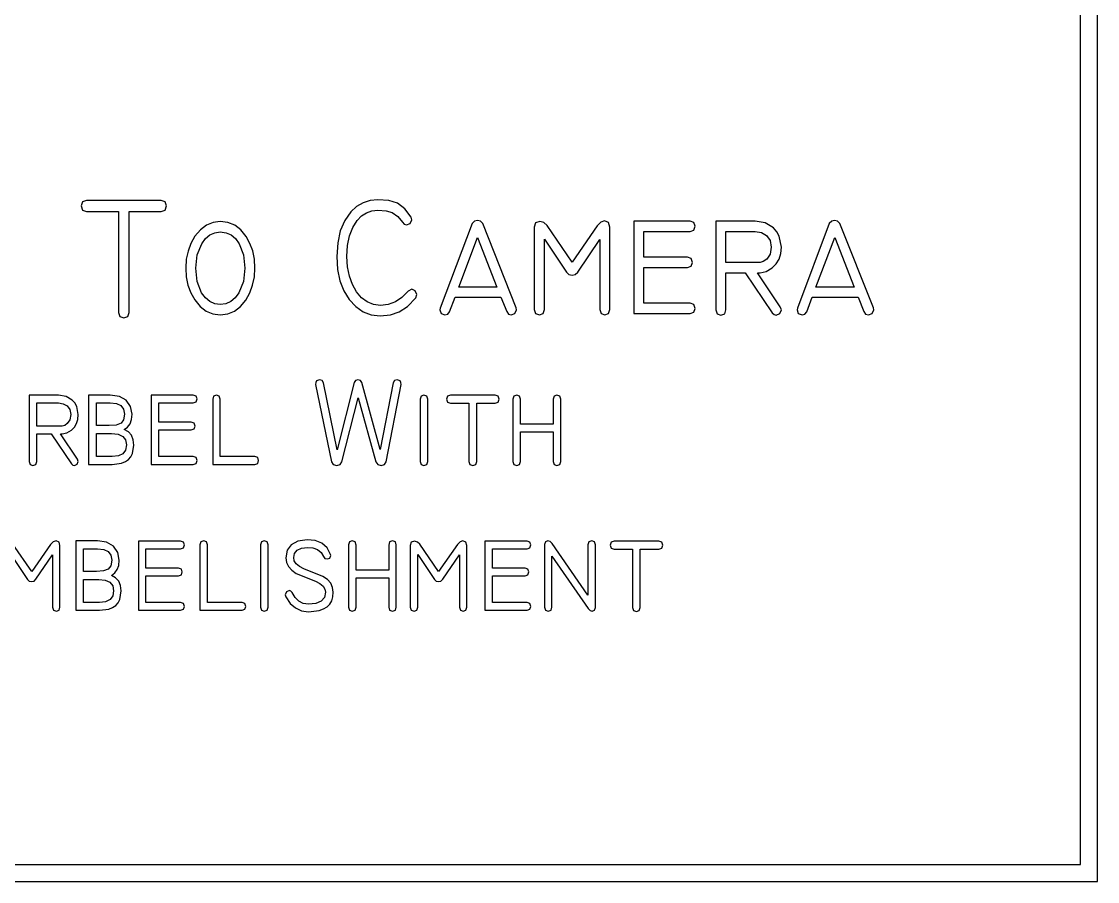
# Model space of a CAD drawing. Extents: x -1563 to 1637, y -685 to 815.
# Drawn here: x -783 to -63, y -685 to -110 of the extents above; entities that cross this region are included whole.
import ezdxf

# ---------------------------------------------------------------- set-up
doc = ezdxf.new("R2010")
doc.units = 0
doc.header["$MEASUREMENT"] = 0
doc.layers.get('0').update_dxf_attribs({"linetype": 'CONTINUOUS'})

msp = doc.modelspace()

# ---------------------------------------------------------------- linework, layer by layer
at = {"color": 40}
for p, q in [((-63.2, -684.8), (-63.2, 815.2)), ((-74.56, -673.43), (-74.56, 803.84)), ((-1551.83, -673.43), (-74.56, -673.43)), ((-1563.2, -684.8), (-63.2, -684.8))]:
    msp.add_line(p, q, dxfattribs=at)
at = {"color": 22}
for p, q in [((-739.16, -229.79), (-741.83, -230.68)), ((-689.1, -229.79), (-739.16, -229.79)), ((-686.43, -230.68), (-689.1, -229.79)), ((-549.45, -229.65), (-554.15, -231.2)), ((-544.36, -229.14), (-549.45, -229.65)), ((-536.85, -229.72), (-544.36, -229.14)), ((-531.24, -231.48), (-536.85, -229.72)), ((-741.83, -230.68), (-742.72, -233.35)), ((-742.72, -233.35), (-741.83, -236.1)), ((-741.83, -236.1), (-739.16, -237.01)), ((-739.16, -237.01), (-717.68, -237.01)), ((-717.68, -237.01), (-717.68, -304.45)), ((-710.57, -304.45), (-710.57, -237.01)), ((-710.57, -237.01), (-689.1, -237.01)), ((-689.1, -237.01), (-686.43, -236.1)), ((-685.54, -233.35), (-686.43, -230.68)), ((-686.43, -236.1), (-685.54, -233.35)), ((-558.46, -233.77), (-562.38, -237.37)), ((-554.15, -231.2), (-558.46, -233.77)), ((-551.93, -237.87), (-548.31, -236.58)), ((-548.31, -236.58), (-544.36, -236.14)), ((-544.36, -236.14), (-538.83, -236.53)), ((-538.83, -236.53), (-534.68, -237.7)), ((-526.34, -235.18), (-531.24, -231.48)), ((-522.11, -240.94), (-526.34, -235.18)), ((-654.48, -244.42), (-658.91, -246.25)), ((-649.62, -243.8), (-654.48, -244.42)), ((-644.5, -244.42), (-649.62, -243.8)), ((-639.92, -246.28), (-644.5, -244.42)), ((-566.47, -243.08), (-569.39, -249.95)), ((-562.38, -237.37), (-566.47, -243.08)), ((-561.12, -247.68), (-558.15, -243.04)), ((-558.15, -243.04), (-555.21, -240.03)), ((-555.21, -240.03), (-551.93, -237.87)), ((-534.68, -237.7), (-530.99, -240.29)), ((-530.99, -240.29), (-527.9, -244.27)), ((-527.9, -244.27), (-526.7, -245.61)), ((-522.62, -245.05), (-521.56, -242.72)), ((-521.56, -242.72), (-522.11, -240.94)), ((-479.66, -243.57), (-481.27, -245.17)), ((-477.71, -243.04), (-479.66, -243.57)), ((-475.77, -243.57), (-477.71, -243.04)), ((-474.15, -245.16), (-475.77, -243.57)), ((-436.03, -243.7), (-438.81, -244.64)), ((-433.36, -244.38), (-436.03, -243.7)), ((-431.19, -246.44), (-433.36, -244.38)), ((-395.22, -244.18), (-397.56, -246.62)), ((-392.67, -243.37), (-395.22, -244.18)), ((-390.08, -244.4), (-392.67, -243.37)), ((-389.22, -247.48), (-390.08, -244.4)), ((-335.6, -243.59), (-373.09, -243.59)), ((-373.09, -243.59), (-373.09, -305.24)), ((-333.01, -244.42), (-335.6, -243.59)), ((-332.15, -246.93), (-333.01, -244.42)), ((-292.13, -243.59), (-318.28, -243.59)), ((-318.28, -243.59), (-318.28, -302.66)), ((-285.4, -244.67), (-292.13, -243.59)), ((-240.88, -243.57), (-242.49, -245.17)), ((-238.93, -243.04), (-240.88, -243.57)), ((-236.98, -243.57), (-238.93, -243.04)), ((-235.37, -245.16), (-236.98, -243.57)), ((-662.93, -249.31), (-666.53, -253.59)), ((-658.91, -246.25), (-662.93, -249.31)), ((-656.54, -252.68), (-653.27, -251.2)), ((-653.27, -251.2), (-649.62, -250.7)), ((-649.62, -250.7), (-645.79, -251.2)), ((-645.79, -251.2), (-642.42, -252.68)), ((-635.88, -249.37), (-639.92, -246.28)), ((-632.38, -253.71), (-635.88, -249.37)), ((-569.39, -249.95), (-571.15, -257.99)), ((-563.24, -253.26), (-561.12, -247.68)), ((-526.7, -245.61), (-525.12, -246.06)), ((-525.12, -246.06), (-522.62, -245.05)), ((-481.27, -245.17), (-502.63, -301.57)), ((-451.79, -301.46), (-474.15, -245.16)), ((-438.81, -244.64), (-439.74, -247.48)), ((-439.74, -247.48), (-439.74, -302.55)), ((-414.44, -270.8), (-431.19, -246.44)), ((-397.56, -246.62), (-414.44, -270.8)), ((-389.22, -302.55), (-389.22, -247.48)), ((-366.41, -267.65), (-366.41, -250.38)), ((-366.41, -250.38), (-335.6, -250.38)), ((-335.6, -250.38), (-333.01, -249.51)), ((-333.01, -249.51), (-332.15, -246.93)), ((-311.6, -271.07), (-311.6, -250.48)), ((-311.6, -250.48), (-292.14, -250.48)), ((-292.14, -250.48), (-287.92, -251.15)), ((-287.92, -251.15), (-284.41, -253.16)), ((-279.89, -247.93), (-285.4, -244.67)), ((-277.56, -250.53), (-279.89, -247.93)), ((-275.89, -253.55), (-277.56, -250.53)), ((-242.49, -245.17), (-263.85, -301.57)), ((-213.01, -301.46), (-235.37, -245.16)), ((-669.26, -258.39), (-671.2, -263.52)), ((-666.53, -253.59), (-669.26, -258.39)), ((-665.05, -266.11), (-661.97, -258.6)), ((-661.97, -258.6), (-659.44, -255.15)), ((-659.44, -255.15), (-656.54, -252.68)), ((-642.42, -252.68), (-639.51, -255.15)), ((-639.51, -255.15), (-637.06, -258.6)), ((-637.06, -258.6), (-634.14, -266)), ((-629.8, -258.36), (-632.38, -253.71)), ((-627.96, -263.44), (-629.8, -258.36)), ((-571.15, -257.99), (-571.73, -267.2)), ((-564.52, -259.76), (-563.24, -253.26)), ((-490.17, -287.53), (-477.65, -254.46)), ((-477.65, -254.46), (-464.75, -287.53)), ((-432.95, -302.55), (-432.95, -255.62)), ((-432.95, -255.62), (-418.15, -277.65)), ((-410.7, -277.54), (-395.79, -255.85)), ((-395.79, -255.85), (-395.79, -302.55)), ((-284.41, -253.16), (-282.03, -256.41)), ((-282.03, -256.41), (-281.24, -260.83)), ((-274.55, -260.83), (-275.89, -253.55)), ((-251.39, -287.53), (-238.87, -254.46)), ((-238.87, -254.46), (-225.96, -287.53)), ((-671.2, -263.52), (-672.37, -269.01)), ((-666.08, -274.84), (-665.05, -266.11)), ((-634.14, -266), (-633.16, -274.84)), ((-626.85, -268.93), (-627.96, -263.44)), ((-564.94, -267.2), (-564.52, -259.76)), ((-282.01, -265.48), (-284.35, -268.96)), ((-281.24, -260.83), (-282.01, -265.48)), ((-276.08, -268.93), (-274.94, -265.17)), ((-274.94, -265.17), (-274.55, -260.83)), ((-672.37, -269.01), (-672.76, -274.84)), ((-626.48, -274.84), (-626.85, -268.93)), ((-571.73, -267.2), (-571.21, -275.71)), ((-564.54, -274.05), (-564.94, -267.2)), ((-337.38, -267.65), (-366.41, -267.65)), ((-334.87, -268.51), (-337.38, -267.65)), ((-334.04, -271.1), (-334.87, -268.51)), ((-334.87, -273.69), (-334.04, -271.1)), ((-288.8, -271.07), (-311.6, -271.07)), ((-286.63, -270.54), (-288.8, -271.07)), ((-284.35, -268.96), (-286.63, -270.54)), ((-280.66, -274.74), (-277.99, -272.12)), ((-277.99, -272.12), (-276.08, -268.93)), ((-672.76, -274.84), (-672.38, -280.72)), ((-665.08, -283.74), (-666.08, -274.84)), ((-633.16, -274.84), (-634.16, -283.74)), ((-626.86, -280.77), (-626.48, -274.84)), ((-571.21, -275.71), (-569.67, -283.33)), ((-563.34, -280.25), (-564.54, -274.05)), ((-561.34, -285.79), (-563.34, -280.25)), ((-418.15, -277.65), (-416.57, -279.15)), ((-416.57, -279.15), (-414.48, -279.65)), ((-414.48, -279.65), (-412.37, -279.12)), ((-412.37, -279.12), (-410.7, -277.54)), ((-366.41, -298.34), (-366.41, -274.55)), ((-366.41, -274.55), (-337.38, -274.55)), ((-337.38, -274.55), (-334.87, -273.69)), ((-311.6, -302.67), (-311.6, -277.97)), ((-311.6, -277.97), (-298.81, -277.97)), ((-298.81, -277.97), (-280.57, -304.77)), ((-275.22, -300.67), (-290.55, -277.95)), ((-290.55, -277.95), (-288.77, -277.97)), ((-288.77, -277.97), (-284.75, -277.16)), ((-284.75, -277.16), (-280.66, -274.74)), ((-672.38, -280.72), (-671.23, -286.22)), ((-671.23, -286.22), (-669.32, -291.34)), ((-662.08, -291.31), (-665.08, -283.74)), ((-634.16, -283.74), (-637.17, -291.31)), ((-629.92, -291.45), (-628.01, -286.3)), ((-628.01, -286.3), (-626.86, -280.77)), ((-569.67, -283.33), (-567.1, -290.07)), ((-558.54, -290.68), (-561.34, -285.79)), ((-464.75, -287.53), (-490.17, -287.53)), ((-225.96, -287.53), (-251.39, -287.53)), ((-669.32, -291.34), (-666.64, -296.09)), ((-659.59, -294.77), (-662.08, -291.31)), ((-656.68, -297.23), (-659.59, -294.77)), ((-639.65, -294.77), (-642.56, -297.23)), ((-637.17, -291.31), (-639.65, -294.77)), ((-632.6, -296.2), (-629.92, -291.45)), ((-567.1, -290.07), (-563.5, -295.91)), ((-555.14, -294.67), (-558.54, -290.68)), ((-551.33, -297.52), (-555.14, -294.67)), ((-528.18, -294.41), (-532.6, -297.41)), ((-524.12, -290.22), (-528.18, -294.41)), ((-524.56, -300.44), (-519, -294.68)), ((-521.67, -289), (-524.12, -290.22)), ((-519.28, -290.05), (-521.67, -289)), ((-518.22, -292.45), (-519.28, -290.05)), ((-519, -294.68), (-518.22, -292.45)), ((-496.3, -304.01), (-492.63, -294.32)), ((-492.63, -294.32), (-462.05, -294.32)), ((-462.05, -294.32), (-458.13, -303.88)), ((-257.51, -304.01), (-253.84, -294.32)), ((-253.84, -294.32), (-223.27, -294.32)), ((-223.27, -294.32), (-219.35, -303.88)), ((-666.64, -296.09), (-663.08, -300.47)), ((-663.08, -300.47), (-659.05, -303.6)), ((-653.36, -298.71), (-656.68, -297.23)), ((-649.62, -299.21), (-653.36, -298.71)), ((-645.88, -298.71), (-649.62, -299.21)), ((-642.56, -297.23), (-645.88, -298.71)), ((-640.19, -303.63), (-636.17, -300.54)), ((-636.17, -300.54), (-632.6, -296.2)), ((-563.5, -295.91), (-559.11, -300.63)), ((-559.11, -300.63), (-554.18, -304.01)), ((-547.1, -299.24), (-551.33, -297.52)), ((-542.47, -299.81), (-547.1, -299.24)), ((-537.36, -299.21), (-542.47, -299.81)), ((-532.6, -297.41), (-537.36, -299.21)), ((-530.12, -304.14), (-524.56, -300.44)), ((-502.63, -301.57), (-502.85, -302.86)), ((-451.57, -302.78), (-451.79, -301.46)), ((-335.6, -298.34), (-366.41, -298.34)), ((-333.01, -299.2), (-335.6, -298.34)), ((-332.15, -301.79), (-333.01, -299.2)), ((-333.01, -304.38), (-332.15, -301.79)), ((-274.55, -302.67), (-275.22, -300.67)), ((-263.85, -301.57), (-264.07, -302.86)), ((-212.79, -302.78), (-213.01, -301.46)), ((-717.68, -304.45), (-716.79, -307.12)), ((-716.79, -307.12), (-714.12, -308.01)), ((-714.12, -308.01), (-711.46, -307.12)), ((-711.46, -307.12), (-710.57, -304.45)), ((-659.05, -303.6), (-654.57, -305.48)), ((-654.57, -305.48), (-649.62, -306.11)), ((-649.62, -306.11), (-644.68, -305.49)), ((-644.68, -305.49), (-640.19, -303.63)), ((-554.18, -304.01), (-548.71, -306.03)), ((-548.71, -306.03), (-542.7, -306.7)), ((-542.7, -306.7), (-535.83, -306.06)), ((-535.83, -306.06), (-530.12, -304.14)), ((-502.85, -302.86), (-501.99, -305.3)), ((-501.99, -305.3), (-499.41, -306.11)), ((-499.41, -306.11), (-497.52, -305.58)), ((-497.52, -305.58), (-496.3, -304.01)), ((-458.13, -303.88), (-456.99, -305.55)), ((-456.99, -305.55), (-455.13, -306.11)), ((-455.13, -306.11), (-452.68, -305.17)), ((-452.68, -305.17), (-451.57, -302.78)), ((-439.74, -302.55), (-438.87, -305.22)), ((-438.87, -305.22), (-436.28, -306.11)), ((-436.28, -306.11), (-433.78, -305.22)), ((-433.78, -305.22), (-432.95, -302.55)), ((-395.79, -302.55), (-394.96, -305.22)), ((-394.96, -305.22), (-392.45, -306.11)), ((-392.45, -306.11), (-390.03, -305.22)), ((-390.03, -305.22), (-389.22, -302.55)), ((-373.09, -305.24), (-335.6, -305.24)), ((-335.6, -305.24), (-333.01, -304.38)), ((-318.28, -302.66), (-317.44, -305.33)), ((-317.44, -305.33), (-314.94, -306.22)), ((-314.94, -306.22), (-312.43, -305.33)), ((-312.43, -305.33), (-311.6, -302.67)), ((-280.57, -304.77), (-279.43, -305.85)), ((-279.43, -305.85), (-278.01, -306.22)), ((-278.01, -306.22), (-275.61, -305.16)), ((-275.61, -305.16), (-274.55, -302.67)), ((-264.07, -302.86), (-263.21, -305.3)), ((-263.21, -305.3), (-260.63, -306.11)), ((-260.63, -306.11), (-258.74, -305.58)), ((-258.74, -305.58), (-257.51, -304.01)), ((-219.35, -303.88), (-218.21, -305.55)), ((-218.21, -305.55), (-216.35, -306.11)), ((-216.35, -306.11), (-213.9, -305.17)), ((-213.9, -305.17), (-212.79, -302.78))]:
    msp.add_line(p, q, dxfattribs=at)
at = {"color": 95}
for p, q in [((-585.85, -351.28), (-585.88, -352.56)), ((-585.29, -350.3), (-585.85, -351.28)), ((-583.28, -349.46), (-585.29, -350.3)), ((-581.54, -349.98), (-583.28, -349.46)), ((-580.68, -351.56), (-581.54, -349.98)), ((-571.43, -396.33), (-580.68, -351.56)), ((-560.09, -351.39), (-571.43, -396.33)), ((-559.22, -349.94), (-560.09, -351.39)), ((-557.59, -349.46), (-559.22, -349.94)), ((-555.9, -349.94), (-557.59, -349.46)), ((-555.01, -351.38), (-555.9, -349.94)), ((-542.66, -396.04), (-555.01, -351.38)), ((-533.97, -351.56), (-542.66, -396.04)), ((-533.13, -349.98), (-533.97, -351.56)), ((-531.47, -349.46), (-533.13, -349.98)), ((-529.39, -350.3), (-531.47, -349.46)), ((-528.83, -351.28), (-529.39, -350.3)), ((-528.81, -352.56), (-528.83, -351.28)), ((-585.88, -352.56), (-575.2, -404.29)), ((-538.82, -404.29), (-528.81, -352.56)), ((-757.74, -359.8), (-777.35, -359.8)), ((-777.35, -359.8), (-777.35, -404.11)), ((-772.34, -380.42), (-772.34, -364.98)), ((-772.34, -364.98), (-757.74, -364.98)), ((-752.69, -360.62), (-757.74, -359.8)), ((-757.74, -364.98), (-754.58, -365.48)), ((-754.58, -365.48), (-751.94, -366.98)), ((-748.56, -363.06), (-752.69, -360.62)), ((-746.81, -365.01), (-748.56, -363.06)), ((-745.55, -367.27), (-746.81, -365.01)), ((-723.15, -359.72), (-737.67, -359.72)), ((-737.67, -359.72), (-737.67, -406.04)), ((-732.49, -380.17), (-732.49, -364.9)), ((-732.49, -364.9), (-723.15, -364.9)), ((-717.1, -360.6), (-723.15, -359.72)), ((-723.15, -364.9), (-718.98, -365.37)), ((-718.98, -365.37), (-716.01, -366.8)), ((-712.5, -363.23), (-717.1, -360.6)), ((-716.01, -366.8), (-714.23, -369.17)), ((-709.59, -367.3), (-712.5, -363.23)), ((-667.67, -359.8), (-695.79, -359.8)), ((-695.79, -359.8), (-695.79, -406.04)), ((-690.78, -377.85), (-690.78, -364.9)), ((-690.78, -364.9), (-667.67, -364.9)), ((-665.73, -360.43), (-667.67, -359.8)), ((-667.67, -364.9), (-665.73, -364.25)), ((-665.09, -362.31), (-665.73, -360.43)), ((-665.73, -364.25), (-665.09, -362.31)), ((-654.06, -360.39), (-654.68, -362.39)), ((-654.68, -362.39), (-654.68, -406.04)), ((-652.18, -359.72), (-654.06, -360.39)), ((-650.3, -360.39), (-652.18, -359.72)), ((-649.67, -362.39), (-650.3, -360.39)), ((-649.67, -400.87), (-649.67, -362.39)), ((-568.27, -404.29), (-557.42, -361.61)), ((-557.42, -361.61), (-545.61, -404.3)), ((-515.4, -360.39), (-516.05, -362.39)), ((-516.05, -362.39), (-516.05, -404.03)), ((-513.46, -359.72), (-515.4, -360.39)), ((-511.52, -360.39), (-513.46, -359.72)), ((-510.88, -362.39), (-511.52, -360.39)), ((-510.88, -404.03), (-510.88, -362.39)), ((-497.66, -360.47), (-498.33, -362.47)), ((-498.33, -362.47), (-497.66, -364.47)), ((-495.66, -359.8), (-497.66, -360.47)), ((-497.66, -364.47), (-495.66, -365.14)), ((-465.76, -359.8), (-495.66, -359.8)), ((-495.66, -365.14), (-483.38, -365.14)), ((-483.38, -365.14), (-483.38, -404.1)), ((-478.12, -404.1), (-478.12, -365.14)), ((-478.12, -365.14), (-465.76, -365.14)), ((-463.76, -360.47), (-465.76, -359.8)), ((-465.76, -365.14), (-463.76, -364.47)), ((-463.09, -362.47), (-463.76, -360.47)), ((-463.76, -364.47), (-463.09, -362.47)), ((-453.4, -360.39), (-454.05, -362.39)), ((-454.05, -362.39), (-454.05, -404.03)), ((-451.46, -359.72), (-453.4, -360.39)), ((-449.52, -360.39), (-451.46, -359.72)), ((-448.87, -362.4), (-449.52, -360.39)), ((-448.87, -379.2), (-448.87, -362.4)), ((-426.47, -360.39), (-427.12, -362.4)), ((-427.12, -362.4), (-427.12, -379.2)), ((-424.53, -359.72), (-426.47, -360.39)), ((-422.65, -360.39), (-424.53, -359.72)), ((-422.02, -362.39), (-422.65, -360.39)), ((-422.02, -404.03), (-422.02, -362.39)), ((-751.94, -366.98), (-750.16, -369.42)), ((-750.16, -369.42), (-749.56, -372.74)), ((-749.56, -372.74), (-750.15, -376.22)), ((-744.55, -372.74), (-745.55, -367.27)), ((-744.84, -375.99), (-744.55, -372.74)), ((-714.23, -369.17), (-713.63, -372.49)), ((-713.63, -372.49), (-714.22, -376.22)), ((-708.62, -372.49), (-709.59, -367.3)), ((-708.95, -376.01), (-708.62, -372.49)), ((-755.24, -380.42), (-772.34, -380.42)), ((-753.61, -380.02), (-755.24, -380.42)), ((-751.9, -378.83), (-753.61, -380.02)), ((-750.15, -376.22), (-751.9, -378.83)), ((-749.14, -383.17), (-747.13, -381.21)), ((-747.13, -381.21), (-745.7, -378.81)), ((-745.7, -378.81), (-744.84, -375.99)), ((-723.9, -380.17), (-732.49, -380.17)), ((-719.12, -379.77), (-723.9, -380.17)), ((-715.97, -378.55), (-719.12, -379.77)), ((-714.22, -376.22), (-715.97, -378.55)), ((-713.88, -382.67), (-711.58, -381.1)), ((-711.58, -381.1), (-709.94, -378.88)), ((-709.94, -378.88), (-708.95, -376.01)), ((-669.01, -377.85), (-690.78, -377.85)), ((-667.13, -378.5), (-669.01, -377.85)), ((-666.5, -380.44), (-667.13, -378.5)), ((-667.13, -382.38), (-666.5, -380.44)), ((-427.12, -379.2), (-448.87, -379.2)), ((-772.34, -404.12), (-772.34, -385.59)), ((-772.34, -385.59), (-762.75, -385.59)), ((-762.75, -385.59), (-749.06, -405.69)), ((-745.06, -402.62), (-756.55, -385.58)), ((-756.55, -385.58), (-755.22, -385.59)), ((-755.22, -385.59), (-752.2, -384.99)), ((-752.2, -384.99), (-749.14, -383.17)), ((-732.49, -400.87), (-732.49, -385.35)), ((-732.49, -385.35), (-722.24, -385.35)), ((-722.24, -385.35), (-717.94, -385.86)), ((-717.94, -385.86), (-714.87, -387.31)), ((-714.87, -387.31), (-713.02, -389.7)), ((-711.04, -384.33), (-713.88, -382.67)), ((-709.02, -386.62), (-711.04, -384.33)), ((-707.8, -389.54), (-709.02, -386.62)), ((-690.78, -400.87), (-690.78, -383.03)), ((-690.78, -383.03), (-669.01, -383.03)), ((-669.01, -383.03), (-667.13, -382.38)), ((-448.87, -404.03), (-448.87, -384.37)), ((-448.87, -384.37), (-427.12, -384.37)), ((-427.12, -384.37), (-427.12, -404.03)), ((-713.02, -389.7), (-712.41, -393.02)), ((-712.41, -393.02), (-713, -396.46)), ((-708.31, -398.77), (-707.4, -393.11)), ((-707.4, -393.11), (-707.8, -389.54)), ((-744.55, -404.12), (-745.06, -402.62)), ((-721.91, -400.87), (-732.49, -400.87)), ((-717.75, -400.38), (-721.91, -400.87)), ((-714.79, -398.91), (-717.75, -400.38)), ((-713, -396.46), (-714.79, -398.91)), ((-713.07, -404.22), (-711.03, -402.81)), ((-711.03, -402.81), (-709.44, -400.99)), ((-709.44, -400.99), (-708.31, -398.77)), ((-667.67, -400.87), (-690.78, -400.87)), ((-665.73, -401.52), (-667.67, -400.87)), ((-665.09, -403.46), (-665.73, -401.52)), ((-626.57, -400.87), (-649.67, -400.87)), ((-624.63, -401.52), (-626.57, -400.87)), ((-623.98, -403.46), (-624.63, -401.52)), ((-777.35, -404.11), (-776.72, -406.11)), ((-776.72, -406.11), (-774.84, -406.78)), ((-774.84, -406.78), (-772.96, -406.11)), ((-772.96, -406.11), (-772.34, -404.12)), ((-749.06, -405.69), (-748.21, -406.51)), ((-748.21, -406.51), (-747.14, -406.78)), ((-747.14, -406.78), (-745.35, -405.99)), ((-745.35, -405.99), (-744.55, -404.12)), ((-737.67, -406.04), (-721.91, -406.04)), ((-721.91, -406.04), (-715.56, -405.23)), ((-715.56, -405.23), (-713.07, -404.22)), ((-695.79, -406.04), (-667.67, -406.04)), ((-667.67, -406.04), (-665.73, -405.4)), ((-665.73, -405.4), (-665.09, -403.46)), ((-654.68, -406.04), (-626.57, -406.04)), ((-626.57, -406.04), (-624.63, -405.4)), ((-624.63, -405.4), (-623.98, -403.46)), ((-575.2, -404.29), (-574.09, -406.22)), ((-574.09, -406.22), (-571.78, -406.86)), ((-571.78, -406.86), (-569.48, -406.22)), ((-569.48, -406.22), (-568.27, -404.29)), ((-545.61, -404.3), (-544.33, -406.22)), ((-544.33, -406.22), (-542.01, -406.86)), ((-542.01, -406.86), (-539.87, -406.22)), ((-539.87, -406.22), (-538.82, -404.29)), ((-516.05, -404.03), (-515.4, -406.03)), ((-515.4, -406.03), (-513.46, -406.69)), ((-513.46, -406.69), (-511.52, -406.03)), ((-511.52, -406.03), (-510.88, -404.03)), ((-483.38, -404.1), (-482.71, -406.17)), ((-482.71, -406.17), (-480.71, -406.86)), ((-480.71, -406.86), (-478.77, -406.17)), ((-478.77, -406.17), (-478.12, -404.1)), ((-454.05, -404.03), (-453.4, -406.03)), ((-453.4, -406.03), (-451.46, -406.69)), ((-451.46, -406.69), (-449.52, -406.03)), ((-449.52, -406.03), (-448.87, -404.03)), ((-427.12, -404.03), (-426.47, -406.03)), ((-426.47, -406.03), (-424.53, -406.69)), ((-424.53, -406.69), (-422.65, -406.03)), ((-422.65, -406.03), (-422.02, -404.03)), ((-775.71, -477.74), (-788.28, -459.47)), ((-763.05, -459.61), (-775.71, -477.74)), ((-761.3, -457.78), (-763.05, -459.61)), ((-759.38, -457.17), (-761.3, -457.78)), ((-757.44, -457.94), (-759.38, -457.17)), ((-756.8, -460.26), (-757.44, -457.94)), ((-756.8, -501.55), (-756.8, -460.26)), ((-731.68, -457.25), (-746.2, -457.25)), ((-746.2, -457.25), (-746.2, -503.57)), ((-725.64, -458.13), (-731.68, -457.25)), ((-721.04, -460.76), (-725.64, -458.13)), ((-676.21, -457.33), (-704.32, -457.33)), ((-704.32, -457.33), (-704.32, -503.57)), ((-674.27, -457.96), (-676.21, -457.33)), ((-673.62, -459.84), (-674.27, -457.96)), ((-674.27, -461.78), (-673.62, -459.84)), ((-662.59, -457.92), (-663.22, -459.92)), ((-663.22, -459.92), (-663.22, -503.57)), ((-660.71, -457.25), (-662.59, -457.92)), ((-658.83, -457.92), (-660.71, -457.25)), ((-658.21, -459.92), (-658.83, -457.92)), ((-658.21, -498.4), (-658.21, -459.92)), ((-622.16, -457.92), (-622.81, -459.92)), ((-622.81, -459.92), (-622.81, -501.55)), ((-620.22, -457.25), (-622.16, -457.92)), ((-618.28, -457.92), (-620.22, -457.25)), ((-617.63, -459.92), (-618.28, -457.92)), ((-617.63, -501.55), (-617.63, -459.92)), ((-602.17, -459.75), (-604.84, -463.46)), ((-597.71, -457.41), (-602.17, -459.75)), ((-591.46, -456.44), (-597.71, -457.41)), ((-586.28, -456.87), (-591.46, -456.44)), ((-581.74, -458.69), (-586.28, -456.87)), ((-578.16, -461.82), (-581.74, -458.69)), ((-563.33, -457.92), (-563.98, -459.92)), ((-563.98, -459.92), (-563.98, -501.55)), ((-561.39, -457.25), (-563.33, -457.92)), ((-559.45, -457.92), (-561.39, -457.25)), ((-558.8, -459.93), (-559.45, -457.92)), ((-558.8, -476.72), (-558.8, -459.93)), ((-536.4, -457.92), (-537.05, -459.93)), ((-537.05, -459.93), (-537.05, -476.72)), ((-534.46, -457.25), (-536.4, -457.92)), ((-532.58, -457.92), (-534.46, -457.25)), ((-531.96, -459.92), (-532.58, -457.92)), ((-531.96, -501.55), (-531.96, -459.92)), ((-521.97, -458.12), (-522.67, -460.25)), ((-522.67, -460.25), (-522.67, -501.55)), ((-519.89, -457.41), (-521.97, -458.12)), ((-517.89, -457.93), (-519.89, -457.41)), ((-516.26, -459.47), (-517.89, -457.93)), ((-503.7, -477.74), (-516.26, -459.47)), ((-491.04, -459.61), (-503.7, -477.74)), ((-489.29, -457.78), (-491.04, -459.61)), ((-487.37, -457.17), (-489.29, -457.78)), ((-485.43, -457.94), (-487.37, -457.17)), ((-484.78, -460.26), (-485.43, -457.94)), ((-484.78, -501.55), (-484.78, -460.26)), ((-444.57, -457.33), (-472.68, -457.33)), ((-472.68, -457.33), (-472.68, -503.57)), ((-442.63, -457.96), (-444.57, -457.33)), ((-441.98, -459.84), (-442.63, -457.96)), ((-442.63, -461.78), (-441.98, -459.84)), ((-432.3, -457.71), (-432.88, -459.58)), ((-432.88, -459.58), (-432.88, -501.56)), ((-430.55, -457.09), (-432.3, -457.71)), ((-429, -457.53), (-430.55, -457.09)), ((-427.71, -458.84), (-429, -457.53)), ((-403.83, -493.4), (-427.71, -458.84)), ((-403.21, -457.76), (-403.83, -459.77)), ((-403.83, -459.77), (-403.83, -493.4)), ((-401.33, -457.09), (-403.21, -457.76)), ((-399.45, -457.76), (-401.33, -457.09)), ((-398.82, -459.77), (-399.45, -457.76)), ((-398.82, -501.63), (-398.82, -459.77)), ((-388.38, -458), (-389.05, -460)), ((-389.05, -460), (-388.38, -462)), ((-386.37, -457.33), (-388.38, -458)), ((-356.48, -457.33), (-386.37, -457.33)), ((-354.48, -458), (-356.48, -457.33)), ((-353.81, -460), (-354.48, -458)), ((-354.48, -462), (-353.81, -460)), ((-789.59, -466.36), (-778.5, -482.88)), ((-772.91, -482.8), (-761.72, -466.53)), ((-761.72, -466.53), (-761.72, -501.55)), ((-741.03, -477.7), (-741.03, -462.43)), ((-741.03, -462.43), (-731.68, -462.43)), ((-731.68, -462.43), (-727.52, -462.9)), ((-727.52, -462.9), (-724.55, -464.32)), ((-724.55, -464.32), (-722.76, -466.7)), ((-722.76, -466.7), (-722.17, -470.02)), ((-718.13, -464.83), (-721.04, -460.76)), ((-717.16, -470.02), (-718.13, -464.83)), ((-699.31, -475.38), (-699.31, -462.43)), ((-699.31, -462.43), (-676.21, -462.43)), ((-676.21, -462.43), (-674.27, -461.78)), ((-604.84, -463.46), (-605.74, -468.54)), ((-600.56, -468.37), (-599.98, -465.54)), ((-599.98, -465.54), (-598.22, -463.45)), ((-598.22, -463.45), (-595.3, -462.11)), ((-595.3, -462.11), (-591.21, -461.53)), ((-591.21, -461.53), (-587.78, -461.81)), ((-587.78, -461.81), (-584.66, -462.99)), ((-584.66, -462.99), (-582.19, -464.94)), ((-582.19, -464.94), (-580.7, -467.53)), ((-580.7, -467.53), (-579.8, -468.84)), ((-575.85, -466.19), (-578.16, -461.82)), ((-576.33, -468.72), (-575.69, -467.03)), ((-575.69, -467.03), (-575.85, -466.19)), ((-517.58, -501.55), (-517.58, -466.36)), ((-517.58, -466.36), (-506.48, -482.88)), ((-500.89, -482.8), (-489.71, -466.53)), ((-489.71, -466.53), (-489.71, -501.55)), ((-467.67, -475.38), (-467.67, -462.43)), ((-467.67, -462.43), (-444.57, -462.43)), ((-444.57, -462.43), (-442.63, -461.78)), ((-427.87, -501.57), (-427.87, -467.43)), ((-427.87, -467.43), (-403.76, -502.32)), ((-388.38, -462), (-386.37, -462.67)), ((-386.37, -462.67), (-374.1, -462.67)), ((-374.1, -462.67), (-374.1, -501.63)), ((-368.84, -501.63), (-368.84, -462.67)), ((-368.84, -462.67), (-356.48, -462.67)), ((-356.48, -462.67), (-354.48, -462)), ((-722.75, -473.75), (-724.5, -476.07)), ((-722.17, -470.02), (-722.75, -473.75)), ((-718.47, -476.41), (-717.48, -473.54)), ((-717.48, -473.54), (-717.16, -470.02)), ((-605.74, -468.54), (-605.31, -471.59)), ((-605.31, -471.59), (-604.03, -474.34)), ((-604.03, -474.34), (-601.89, -476.77)), ((-600.13, -470.53), (-600.56, -468.37)), ((-598.85, -472.48), (-600.13, -470.53)), ((-596.72, -474.24), (-598.85, -472.48)), ((-593.72, -475.8), (-596.72, -474.24)), ((-579.8, -468.84), (-578.28, -469.28)), ((-578.28, -469.28), (-576.33, -468.72)), ((-732.43, -477.7), (-741.03, -477.7)), ((-727.65, -477.3), (-732.43, -477.7)), ((-724.5, -476.07), (-727.65, -477.3)), ((-722.41, -480.2), (-720.11, -478.63)), ((-719.58, -481.86), (-722.41, -480.2)), ((-720.11, -478.63), (-718.47, -476.41)), ((-717.55, -484.15), (-719.58, -481.86)), ((-677.54, -475.38), (-699.31, -475.38)), ((-699.31, -498.4), (-699.31, -480.55)), ((-699.31, -480.55), (-677.54, -480.55)), ((-675.66, -476.03), (-677.54, -475.38)), ((-677.54, -480.55), (-675.66, -479.91)), ((-675.04, -477.97), (-675.66, -476.03)), ((-675.66, -479.91), (-675.04, -477.97)), ((-601.89, -476.77), (-598.9, -478.89)), ((-598.9, -478.89), (-586.05, -484.14)), ((-580.96, -480.97), (-593.72, -475.8)), ((-577.97, -483.07), (-580.96, -480.97)), ((-537.05, -476.72), (-558.8, -476.72)), ((-558.8, -501.56), (-558.8, -481.9)), ((-558.8, -481.9), (-537.05, -481.9)), ((-537.05, -481.9), (-537.05, -501.56)), ((-445.9, -475.38), (-467.67, -475.38)), ((-467.67, -498.4), (-467.67, -480.55)), ((-467.67, -480.55), (-445.9, -480.55)), ((-444.02, -476.03), (-445.9, -475.38)), ((-445.9, -480.55), (-444.02, -479.91)), ((-443.4, -477.97), (-444.02, -476.03)), ((-444.02, -479.91), (-443.4, -477.97)), ((-778.5, -482.88), (-777.31, -484.01)), ((-777.31, -484.01), (-775.74, -484.38)), ((-775.74, -484.38), (-774.16, -483.99)), ((-774.16, -483.99), (-772.91, -482.8)), ((-741.03, -498.4), (-741.03, -482.88)), ((-741.03, -482.88), (-730.78, -482.88)), ((-730.78, -482.88), (-726.48, -483.39)), ((-726.48, -483.39), (-723.4, -484.84)), ((-723.4, -484.84), (-721.56, -487.23)), ((-721.56, -487.23), (-720.95, -490.55)), ((-716.34, -487.07), (-717.55, -484.15)), ((-715.93, -490.63), (-716.34, -487.07)), ((-586.05, -484.14), (-583.06, -485.73)), ((-583.06, -485.73), (-580.92, -487.48)), ((-580.92, -487.48), (-579.64, -489.4)), ((-575.83, -485.5), (-577.97, -483.07)), ((-574.55, -488.28), (-575.83, -485.5)), ((-574.12, -491.41), (-574.55, -488.28)), ((-506.48, -482.88), (-505.29, -484.01)), ((-505.29, -484.01), (-503.73, -484.38)), ((-503.73, -484.38), (-502.15, -483.99)), ((-502.15, -483.99), (-500.89, -482.8)), ((-721.54, -493.99), (-723.32, -496.44)), ((-720.95, -490.55), (-721.54, -493.99)), ((-717.97, -498.52), (-716.84, -496.29)), ((-716.84, -496.29), (-715.93, -490.63)), ((-605.35, -491.27), (-606.22, -493.31)), ((-606.22, -493.31), (-605.89, -494.57)), ((-605.89, -494.57), (-602.88, -498.92)), ((-603.39, -490.39), (-605.35, -491.27)), ((-602.37, -490.7), (-603.39, -490.39)), ((-601.64, -491.64), (-602.37, -490.7)), ((-599.64, -495.04), (-601.64, -491.64)), ((-597.16, -497.47), (-599.64, -495.04)), ((-579.93, -494.96), (-582.09, -497.43)), ((-579.22, -491.49), (-579.93, -494.96)), ((-579.64, -489.4), (-579.22, -491.49)), ((-575.16, -497.14), (-574.38, -494.48)), ((-574.38, -494.48), (-574.12, -491.41)), ((-761.72, -501.55), (-761.1, -503.56)), ((-757.4, -503.56), (-756.8, -501.55)), ((-730.45, -498.4), (-741.03, -498.4)), ((-726.29, -497.91), (-730.45, -498.4)), ((-730.44, -503.57), (-724.1, -502.76)), ((-723.32, -496.44), (-726.29, -497.91)), ((-724.1, -502.76), (-721.6, -501.75)), ((-721.6, -501.75), (-719.56, -500.34)), ((-719.56, -500.34), (-717.97, -498.52)), ((-676.21, -498.4), (-699.31, -498.4)), ((-674.27, -499.04), (-676.21, -498.4)), ((-676.21, -503.57), (-674.27, -502.92)), ((-673.62, -500.98), (-674.27, -499.04)), ((-674.27, -502.92), (-673.62, -500.98)), ((-635.1, -498.4), (-658.21, -498.4)), ((-633.16, -499.04), (-635.1, -498.4)), ((-635.1, -503.57), (-633.16, -502.92)), ((-632.51, -500.98), (-633.16, -499.04)), ((-633.16, -502.92), (-632.51, -500.98)), ((-622.81, -501.55), (-622.16, -503.56)), ((-618.28, -503.56), (-617.63, -501.55)), ((-602.88, -498.92), (-599.35, -502.02)), ((-599.35, -502.02), (-595.29, -503.89)), ((-594.18, -498.93), (-597.16, -497.47)), ((-590.72, -499.42), (-594.18, -498.93)), ((-585.69, -498.92), (-590.72, -499.42)), ((-582.09, -497.43), (-585.69, -498.92)), ((-583.46, -503.69), (-580.6, -502.67)), ((-580.6, -502.67), (-578.27, -501.23)), ((-578.27, -501.23), (-576.46, -499.39)), ((-576.46, -499.39), (-575.16, -497.14)), ((-563.98, -501.55), (-563.33, -503.56)), ((-559.45, -503.56), (-558.8, -501.56)), ((-537.05, -501.56), (-536.4, -503.56)), ((-532.58, -503.56), (-531.96, -501.55)), ((-522.67, -501.55), (-522.02, -503.56)), ((-518.2, -503.56), (-517.58, -501.55)), ((-489.71, -501.55), (-489.09, -503.56)), ((-485.39, -503.56), (-484.78, -501.55)), ((-444.57, -498.4), (-467.67, -498.4)), ((-442.63, -499.04), (-444.57, -498.4)), ((-444.57, -503.57), (-442.63, -502.92)), ((-441.98, -500.98), (-442.63, -499.04)), ((-442.63, -502.92), (-441.98, -500.98)), ((-432.88, -501.56), (-432.26, -503.56)), ((-428.5, -503.56), (-427.87, -501.57)), ((-403.76, -502.32), (-402.38, -503.75)), ((-399.35, -503.57), (-398.82, -501.63)), ((-374.1, -501.63), (-373.43, -503.7)), ((-369.49, -503.7), (-368.84, -501.63)), ((-761.1, -503.56), (-759.22, -504.22)), ((-759.22, -504.22), (-757.4, -503.56)), ((-746.2, -503.57), (-730.44, -503.57)), ((-704.32, -503.57), (-676.21, -503.57)), ((-663.22, -503.57), (-635.1, -503.57)), ((-622.16, -503.56), (-620.22, -504.22)), ((-620.22, -504.22), (-618.28, -503.56)), ((-595.29, -503.89), (-590.72, -504.51)), ((-590.72, -504.51), (-583.46, -503.69)), ((-563.33, -503.56), (-561.39, -504.22)), ((-561.39, -504.22), (-559.45, -503.56)), ((-536.4, -503.56), (-534.46, -504.22)), ((-534.46, -504.22), (-532.58, -503.56)), ((-522.02, -503.56), (-520.08, -504.22)), ((-520.08, -504.22), (-518.2, -503.56)), ((-489.09, -503.56), (-487.21, -504.22)), ((-487.21, -504.22), (-485.39, -503.56)), ((-472.68, -503.57), (-444.57, -503.57)), ((-432.26, -503.56), (-430.38, -504.22)), ((-430.38, -504.22), (-428.5, -503.56)), ((-402.38, -503.75), (-400.92, -504.22)), ((-400.92, -504.22), (-399.35, -503.57)), ((-373.43, -503.7), (-371.43, -504.39)), ((-371.43, -504.39), (-369.49, -503.7))]:
    msp.add_line(p, q, dxfattribs=at)

doc.saveas('drawing.dxf')
